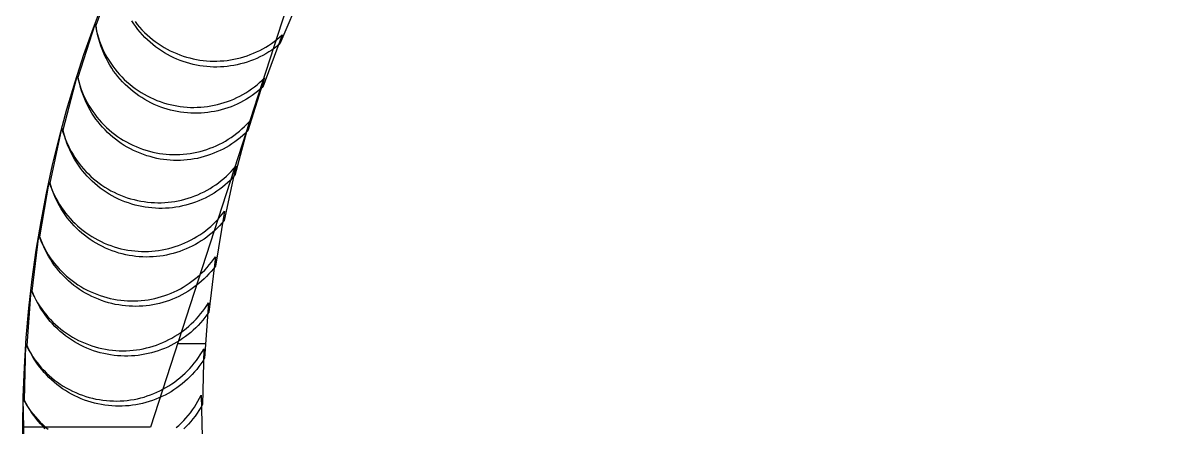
# Model space of a CAD drawing. Header units: metres. Extents: x -10.4 to 10.4, y -10.4 to 10.4.
# Drawn here: x -10.44 to -0.1, y 0 to 3.63 of the extents above; entities that cross this region are included whole.
import ezdxf

# ---------------------------------------------------------------- set-up
doc = ezdxf.new("R2010")
doc.units = ezdxf.units.M
for name, color, linetype in [('OBSERVED_CIRCULAR_SCAN', 3, 'Continuous'), ('SCAN_FOOTPRINTS', 5, 'Continuous'), ('TANK_BOUNDARY', 7, 'Continuous')]:
    doc.layers.add(name, color=color, linetype=linetype)

msp = doc.modelspace()

# ---------------------------------------------------------------- linework, layer by layer
at = {"layer": 'OBSERVED_CIRCULAR_SCAN'}
for p, q in [((-7.519, 5.463), (-9.294, 0)), ((-8.546, 2.246), (-8.564, 2.246)), ((-8.797, 0.749), (-9.051, 0.749)), ((-9.294, 0), (-10.431, 0))]:
    msp.add_line(p, q, dxfattribs=at)
at = {"layer": 'SCAN_FOOTPRINTS'}
for points in [[(-9.431, 3.645), (-9.412, 3.62), (-9.391, 3.595), (-9.37, 3.572), (-9.347, 3.549), (-9.324, 3.527), (-9.3, 3.506), (-9.276, 3.486), (-9.251, 3.467), (-9.225, 3.448), (-9.198, 3.431), (-9.171, 3.414), (-9.143, 3.399), (-9.115, 3.384), (-9.087, 3.37), (-9.057, 3.358), (-9.028, 3.346), (-8.999, 3.336), (-8.969, 3.327), (-8.94, 3.319), (-8.91, 3.311), (-8.879, 3.305), (-8.849, 3.3), (-8.819, 3.296), (-8.788, 3.293), (-8.757, 3.291), (-8.726, 3.29), (-8.696, 3.29), (-8.665, 3.292), (-8.634, 3.294), (-8.604, 3.297), (-8.573, 3.302), (-8.543, 3.307), (-8.513, 3.313), (-8.483, 3.321), (-8.453, 3.329), (-8.424, 3.339), (-8.395, 3.349), (-8.366, 3.361), (-8.338, 3.373), (-8.31, 3.387), (-8.283, 3.401), (-8.256, 3.416), (-8.23, 3.432), (-8.205, 3.449), (-8.179, 3.467), (-8.155, 3.486), (-8.131, 3.506), (-8.108, 3.526), (-8.282, 3.057), (-8.282, 3.057), (-8.305, 3.037), (-8.329, 3.017), (-8.353, 2.998), (-8.378, 2.98), (-8.404, 2.963), (-8.43, 2.947), (-8.457, 2.932), (-8.484, 2.918), (-8.512, 2.904), (-8.54, 2.892), (-8.568, 2.88), (-8.597, 2.87), (-8.627, 2.86), (-8.656, 2.852), (-8.686, 2.844), (-8.716, 2.838), (-8.747, 2.833), (-8.777, 2.828), (-8.808, 2.825), (-8.838, 2.823), (-8.869, 2.822), (-8.9, 2.821), (-8.931, 2.822), (-8.961, 2.824), (-8.992, 2.827), (-9.023, 2.831), (-9.053, 2.836), (-9.083, 2.843), (-9.113, 2.85), (-9.143, 2.858), (-9.172, 2.867), (-9.201, 2.877), (-9.231, 2.889), (-9.26, 2.901), (-9.289, 2.915), (-9.317, 2.93), (-9.345, 2.945), (-9.372, 2.962), (-9.398, 2.979), (-9.424, 2.998), (-9.449, 3.017), (-9.474, 3.037), (-9.498, 3.058), (-9.521, 3.08), (-9.543, 3.103), (-9.564, 3.127), (-9.585, 3.151), (-9.605, 3.176), (-9.624, 3.201), (-9.641, 3.228), (-9.658, 3.254), (-9.674, 3.282), (-9.689, 3.31), (-9.703, 3.338), (-9.716, 3.367), (-9.728, 3.397), (-9.739, 3.427), (-9.749, 3.457), (-9.758, 3.487), (-9.766, 3.518), (-9.772, 3.549), (-9.778, 3.581), (-9.782, 3.612), (-9.609, 4.081)], [(-7.933, 3.905), (-8.128, 3.445), (-8.128, 3.445), (-8.152, 3.425), (-8.177, 3.407), (-8.202, 3.389), (-8.228, 3.373), (-8.254, 3.357), (-8.281, 3.342), (-8.309, 3.328), (-8.337, 3.315), (-8.365, 3.303), (-8.394, 3.292), (-8.423, 3.282), (-8.452, 3.273), (-8.482, 3.265), (-8.512, 3.258), (-8.542, 3.252), (-8.572, 3.247), (-8.603, 3.243), (-8.634, 3.24), (-8.664, 3.238), (-8.695, 3.237), (-8.726, 3.237), (-8.757, 3.239), (-8.787, 3.241), (-8.818, 3.244), (-8.849, 3.249), (-8.879, 3.254), (-8.909, 3.261), (-8.939, 3.268), (-8.968, 3.277), (-8.998, 3.286), (-9.027, 3.297), (-9.055, 3.309), (-9.084, 3.321), (-9.113, 3.335), (-9.141, 3.35), (-9.168, 3.366), (-9.195, 3.383), (-9.221, 3.401), (-9.247, 3.42), (-9.272, 3.439), (-9.296, 3.46), (-9.32, 3.481), (-9.343, 3.504), (-9.365, 3.527), (-9.386, 3.55), (-9.406, 3.575), (-9.425, 3.6), (-9.444, 3.626), (-9.462, 3.652)], [(-10.239, -0.016), (-10.262, 0.007), (-10.283, 0.03), (-10.304, 0.054), (-10.324, 0.079), (-10.343, 0.104), (-10.362, 0.13), (-10.379, 0.157), (-10.395, 0.184), (-10.411, 0.212), (-10.425, 0.24), (-10.413, 0.74), (-10.413, 0.74), (-10.399, 0.712), (-10.384, 0.684), (-10.367, 0.657), (-10.35, 0.63), (-10.332, 0.604), (-10.313, 0.579), (-10.292, 0.554), (-10.272, 0.53), (-10.25, 0.507), (-10.227, 0.484), (-10.204, 0.463), (-10.18, 0.442), (-10.155, 0.422), (-10.13, 0.403), (-10.104, 0.385), (-10.077, 0.368), (-10.05, 0.351), (-10.022, 0.336), (-9.993, 0.322), (-9.964, 0.309), (-9.935, 0.296), (-9.905, 0.285), (-9.875, 0.275), (-9.845, 0.266), (-9.814, 0.258), (-9.783, 0.251), (-9.752, 0.246), (-9.72, 0.241), (-9.689, 0.237), (-9.657, 0.235), (-9.625, 0.234), (-9.594, 0.233), (-9.564, 0.234), (-9.533, 0.236), (-9.502, 0.239), (-9.472, 0.243), (-9.441, 0.248), (-9.411, 0.254), (-9.381, 0.261), (-9.351, 0.269), (-9.322, 0.279), (-9.293, 0.289), (-9.264, 0.3), (-9.236, 0.312), (-9.208, 0.325), (-9.181, 0.339), (-9.154, 0.354), (-9.127, 0.37), (-9.101, 0.387), (-9.076, 0.404), (-9.052, 0.423), (-9.028, 0.442), (-9.004, 0.462), (-8.982, 0.483), (-8.96, 0.505), (-8.939, 0.527), (-8.918, 0.55), (-8.899, 0.574), (-8.88, 0.598), (-8.862, 0.624), (-8.845, 0.649), (-8.829, 0.675), (-8.814, 0.702), (-8.826, 0.202), (-8.826, 0.202), (-8.841, 0.176), (-8.857, 0.149), (-8.874, 0.124), (-8.892, 0.099), (-8.911, 0.074), (-8.93, 0.05), (-8.95, 0.027), (-8.972, 0.005), (-8.993, -0.017)], [(-10.425, -0.252), (-10.437, 0.247), (-10.437, 0.247), (-10.421, 0.22), (-10.404, 0.193), (-10.387, 0.166), (-10.368, 0.14), (-10.349, 0.115), (-10.328, 0.091), (-10.307, 0.067), (-10.285, 0.044), (-10.262, 0.022), (-10.239, 0.001), (-10.214, -0.02)], [(-9.061, -0.005), (-9.038, 0.015), (-9.016, 0.036), (-8.994, 0.058), (-8.974, 0.081), (-8.954, 0.104), (-8.934, 0.128), (-8.916, 0.153), (-8.898, 0.178), (-8.882, 0.204), (-8.866, 0.231), (-8.851, 0.258), (-8.837, 0.285), (-8.825, -0.215)]]:
    msp.add_lwpolyline(points, dxfattribs=at)
for points in [[(-8.417, 2.663), (-8.439, 2.641), (-8.462, 2.62), (-8.485, 2.601), (-8.509, 2.581), (-8.534, 2.563), (-8.56, 2.546), (-8.586, 2.529), (-8.612, 2.514), (-8.639, 2.499), (-8.667, 2.485), (-8.695, 2.473), (-8.723, 2.461), (-8.752, 2.45), (-8.781, 2.44), (-8.811, 2.431), (-8.841, 2.423), (-8.871, 2.416), (-8.901, 2.411), (-8.931, 2.406), (-8.962, 2.402), (-8.992, 2.4), (-9.023, 2.398), (-9.054, 2.397), (-9.085, 2.398), (-9.116, 2.399), (-9.146, 2.402), (-9.177, 2.406), (-9.207, 2.41), (-9.237, 2.416), (-9.268, 2.423), (-9.297, 2.431), (-9.327, 2.439), (-9.357, 2.45), (-9.387, 2.461), (-9.416, 2.473), (-9.445, 2.486), (-9.473, 2.501), (-9.501, 2.516), (-9.529, 2.532), (-9.555, 2.549), (-9.581, 2.567), (-9.607, 2.587), (-9.632, 2.606), (-9.656, 2.627), (-9.679, 2.649), (-9.701, 2.671), (-9.723, 2.695), (-9.744, 2.719), (-9.764, 2.743), (-9.783, 2.769), (-9.801, 2.795), (-9.819, 2.821), (-9.835, 2.849), (-9.85, 2.876), (-9.865, 2.905), (-9.878, 2.934), (-9.89, 2.963), (-9.902, 2.993), (-9.912, 3.023), (-9.921, 3.053), (-9.929, 3.084), (-9.936, 3.115), (-9.942, 3.146), (-9.791, 3.623), (-9.791, 3.623), (-9.785, 3.592), (-9.778, 3.561), (-9.77, 3.53), (-9.761, 3.499), (-9.75, 3.469), (-9.739, 3.44), (-9.727, 3.41), (-9.714, 3.381), (-9.699, 3.353), (-9.684, 3.325), (-9.667, 3.298), (-9.65, 3.271), (-9.632, 3.245), (-9.613, 3.22), (-9.593, 3.195), (-9.572, 3.171), (-9.55, 3.148), (-9.528, 3.126), (-9.504, 3.104), (-9.48, 3.083), (-9.456, 3.063), (-9.43, 3.044), (-9.404, 3.026), (-9.377, 3.009), (-9.35, 2.993), (-9.322, 2.977), (-9.294, 2.963), (-9.265, 2.95), (-9.236, 2.937), (-9.206, 2.926), (-9.176, 2.916), (-9.146, 2.907), (-9.116, 2.9), (-9.086, 2.893), (-9.056, 2.887), (-9.026, 2.882), (-8.995, 2.879), (-8.964, 2.876), (-8.934, 2.874), (-8.903, 2.874), (-8.872, 2.875), (-8.841, 2.876), (-8.811, 2.879), (-8.78, 2.883), (-8.75, 2.887), (-8.719, 2.893), (-8.689, 2.9), (-8.66, 2.908), (-8.63, 2.917), (-8.601, 2.926), (-8.572, 2.937), (-8.544, 2.949), (-8.516, 2.962), (-8.488, 2.976), (-8.461, 2.99), (-8.435, 3.006), (-8.409, 3.022), (-8.383, 3.04), (-8.358, 3.058), (-8.334, 3.077), (-8.311, 3.097), (-8.288, 3.118), (-8.266, 3.139), (-8.417, 2.663)], [(-8.533, 2.262), (-8.554, 2.24), (-8.576, 2.218), (-8.599, 2.197), (-8.622, 2.177), (-8.646, 2.157), (-8.67, 2.139), (-8.696, 2.121), (-8.721, 2.104), (-8.748, 2.088), (-8.775, 2.073), (-8.802, 2.059), (-8.83, 2.046), (-8.858, 2.034), (-8.887, 2.023), (-8.916, 2.012), (-8.945, 2.003), (-8.975, 1.995), (-9.005, 1.988), (-9.035, 1.981), (-9.065, 1.976), (-9.096, 1.972), (-9.126, 1.969), (-9.157, 1.967), (-9.188, 1.966), (-9.219, 1.966), (-9.249, 1.967), (-9.28, 1.97), (-9.311, 1.973), (-9.341, 1.977), (-9.372, 1.983), (-9.402, 1.989), (-9.432, 1.996), (-9.462, 2.005), (-9.492, 2.015), (-9.522, 2.026), (-9.552, 2.038), (-9.581, 2.05), (-9.609, 2.064), (-9.637, 2.079), (-9.665, 2.095), (-9.692, 2.112), (-9.718, 2.13), (-9.744, 2.149), (-9.769, 2.168), (-9.793, 2.189), (-9.817, 2.21), (-9.839, 2.232), (-9.861, 2.255), (-9.883, 2.279), (-9.903, 2.304), (-9.922, 2.329), (-9.941, 2.355), (-9.958, 2.381), (-9.975, 2.408), (-9.991, 2.436), (-10.006, 2.464), (-10.019, 2.493), (-10.032, 2.522), (-10.044, 2.551), (-10.054, 2.581), (-10.064, 2.612), (-10.072, 2.642), (-10.079, 2.673), (-9.951, 3.156), (-9.951, 3.156), (-9.944, 3.125), (-9.935, 3.095), (-9.926, 3.064), (-9.915, 3.035), (-9.903, 3.005), (-9.891, 2.976), (-9.877, 2.947), (-9.862, 2.919), (-9.847, 2.891), (-9.83, 2.864), (-9.812, 2.838), (-9.794, 2.812), (-9.774, 2.787), (-9.754, 2.762), (-9.733, 2.739), (-9.711, 2.716), (-9.688, 2.693), (-9.665, 2.672), (-9.64, 2.652), (-9.615, 2.632), (-9.59, 2.613), (-9.563, 2.595), (-9.537, 2.578), (-9.509, 2.563), (-9.481, 2.548), (-9.452, 2.534), (-9.423, 2.521), (-9.394, 2.509), (-9.364, 2.498), (-9.334, 2.488), (-9.303, 2.48), (-9.273, 2.472), (-9.243, 2.466), (-9.213, 2.46), (-9.182, 2.456), (-9.152, 2.453), (-9.121, 2.451), (-9.09, 2.45), (-9.059, 2.449), (-9.029, 2.45), (-8.998, 2.452), (-8.967, 2.455), (-8.937, 2.46), (-8.906, 2.465), (-8.876, 2.471), (-8.846, 2.478), (-8.817, 2.486), (-8.787, 2.496), (-8.758, 2.506), (-8.73, 2.517), (-8.701, 2.529), (-8.673, 2.542), (-8.646, 2.556), (-8.619, 2.571), (-8.593, 2.587), (-8.567, 2.604), (-8.542, 2.622), (-8.517, 2.641), (-8.493, 2.66), (-8.47, 2.68), (-8.448, 2.701), (-8.426, 2.723), (-8.405, 2.745), (-8.533, 2.262)], [(-8.63, 1.857), (-8.65, 1.833), (-8.671, 1.81), (-8.693, 1.788), (-8.715, 1.767), (-8.738, 1.747), (-8.762, 1.727), (-8.786, 1.708), (-8.811, 1.69), (-8.837, 1.673), (-8.863, 1.657), (-8.889, 1.641), (-8.917, 1.627), (-8.944, 1.613), (-8.972, 1.601), (-9.001, 1.589), (-9.03, 1.578), (-9.059, 1.569), (-9.089, 1.56), (-9.118, 1.553), (-9.148, 1.546), (-9.179, 1.54), (-9.209, 1.536), (-9.24, 1.533), (-9.27, 1.53), (-9.301, 1.529), (-9.332, 1.528), (-9.363, 1.529), (-9.394, 1.531), (-9.424, 1.534), (-9.455, 1.538), (-9.485, 1.543), (-9.515, 1.549), (-9.546, 1.556), (-9.577, 1.564), (-9.607, 1.574), (-9.637, 1.584), (-9.667, 1.596), (-9.696, 1.608), (-9.725, 1.622), (-9.753, 1.637), (-9.781, 1.652), (-9.808, 1.669), (-9.834, 1.686), (-9.86, 1.705), (-9.886, 1.724), (-9.91, 1.744), (-9.934, 1.765), (-9.957, 1.787), (-9.979, 1.81), (-10.001, 1.833), (-10.021, 1.858), (-10.041, 1.882), (-10.06, 1.908), (-10.078, 1.934), (-10.095, 1.961), (-10.111, 1.989), (-10.126, 2.017), (-10.14, 2.045), (-10.153, 2.074), (-10.165, 2.104), (-10.176, 2.133), (-10.186, 2.164), (-10.194, 2.194), (-10.089, 2.683), (-10.089, 2.683), (-10.08, 2.652), (-10.07, 2.622), (-10.059, 2.592), (-10.047, 2.563), (-10.034, 2.534), (-10.02, 2.505), (-10.005, 2.477), (-9.989, 2.45), (-9.972, 2.423), (-9.954, 2.397), (-9.935, 2.371), (-9.916, 2.346), (-9.895, 2.322), (-9.874, 2.299), (-9.851, 2.276), (-9.828, 2.254), (-9.805, 2.233), (-9.78, 2.213), (-9.755, 2.193), (-9.729, 2.175), (-9.702, 2.157), (-9.675, 2.141), (-9.648, 2.125), (-9.619, 2.111), (-9.591, 2.097), (-9.561, 2.084), (-9.532, 2.073), (-9.502, 2.062), (-9.472, 2.053), (-9.441, 2.045), (-9.41, 2.037), (-9.38, 2.031), (-9.349, 2.027), (-9.319, 2.023), (-9.288, 2.02), (-9.257, 2.018), (-9.227, 2.017), (-9.196, 2.017), (-9.165, 2.019), (-9.134, 2.021), (-9.104, 2.025), (-9.073, 2.029), (-9.043, 2.035), (-9.013, 2.041), (-8.983, 2.049), (-8.953, 2.058), (-8.924, 2.067), (-8.895, 2.078), (-8.867, 2.089), (-8.839, 2.102), (-8.811, 2.115), (-8.784, 2.13), (-8.757, 2.145), (-8.731, 2.162), (-8.705, 2.179), (-8.68, 2.197), (-8.656, 2.216), (-8.632, 2.235), (-8.61, 2.256), (-8.587, 2.277), (-8.566, 2.299), (-8.545, 2.322), (-8.525, 2.345), (-8.63, 1.857)], [(-8.709, 1.447), (-8.727, 1.423), (-8.747, 1.399), (-8.768, 1.376), (-8.789, 1.354), (-8.811, 1.332), (-8.833, 1.311), (-8.857, 1.291), (-8.881, 1.272), (-8.906, 1.254), (-8.931, 1.236), (-8.957, 1.22), (-8.983, 1.204), (-9.01, 1.189), (-9.038, 1.175), (-9.066, 1.162), (-9.094, 1.15), (-9.123, 1.139), (-9.152, 1.129), (-9.182, 1.12), (-9.211, 1.112), (-9.241, 1.105), (-9.271, 1.099), (-9.302, 1.094), (-9.332, 1.091), (-9.363, 1.088), (-9.394, 1.086), (-9.425, 1.085), (-9.455, 1.086), (-9.486, 1.087), (-9.517, 1.09), (-9.547, 1.093), (-9.578, 1.098), (-9.609, 1.103), (-9.64, 1.11), (-9.671, 1.118), (-9.701, 1.127), (-9.732, 1.137), (-9.761, 1.149), (-9.791, 1.161), (-9.82, 1.174), (-9.848, 1.188), (-9.876, 1.204), (-9.903, 1.22), (-9.93, 1.237), (-9.956, 1.255), (-9.981, 1.274), (-10.006, 1.294), (-10.03, 1.315), (-10.054, 1.337), (-10.076, 1.359), (-10.098, 1.382), (-10.119, 1.406), (-10.139, 1.431), (-10.158, 1.456), (-10.176, 1.482), (-10.193, 1.509), (-10.21, 1.536), (-10.225, 1.564), (-10.239, 1.592), (-10.253, 1.621), (-10.265, 1.651), (-10.276, 1.68), (-10.287, 1.71), (-10.204, 2.203), (-10.204, 2.203), (-10.194, 2.173), (-10.183, 2.144), (-10.171, 2.114), (-10.157, 2.086), (-10.143, 2.057), (-10.127, 2.029), (-10.111, 2.002), (-10.094, 1.975), (-10.076, 1.949), (-10.056, 1.924), (-10.036, 1.899), (-10.015, 1.875), (-9.994, 1.852), (-9.971, 1.83), (-9.948, 1.808), (-9.924, 1.787), (-9.899, 1.767), (-9.874, 1.748), (-9.848, 1.73), (-9.821, 1.713), (-9.794, 1.697), (-9.766, 1.682), (-9.737, 1.667), (-9.708, 1.654), (-9.679, 1.642), (-9.649, 1.631), (-9.619, 1.62), (-9.589, 1.611), (-9.558, 1.603), (-9.527, 1.597), (-9.496, 1.591), (-9.465, 1.586), (-9.435, 1.583), (-9.404, 1.58), (-9.373, 1.579), (-9.342, 1.579), (-9.312, 1.579), (-9.281, 1.581), (-9.25, 1.584), (-9.22, 1.588), (-9.189, 1.593), (-9.159, 1.598), (-9.129, 1.605), (-9.099, 1.613), (-9.07, 1.622), (-9.041, 1.632), (-9.012, 1.643), (-8.984, 1.655), (-8.956, 1.668), (-8.928, 1.682), (-8.901, 1.697), (-8.875, 1.713), (-8.849, 1.729), (-8.823, 1.747), (-8.799, 1.765), (-8.775, 1.784), (-8.751, 1.804), (-8.728, 1.825), (-8.706, 1.847), (-8.685, 1.869), (-8.665, 1.892), (-8.645, 1.916), (-8.626, 1.94), (-8.709, 1.447)], [(-8.767, 1.034), (-8.785, 1.009), (-8.803, 0.984), (-8.823, 0.96), (-8.843, 0.937), (-8.864, 0.914), (-8.886, 0.893), (-8.908, 0.872), (-8.931, 0.851), (-8.955, 0.832), (-8.979, 0.813), (-9.005, 0.795), (-9.03, 0.778), (-9.056, 0.762), (-9.083, 0.747), (-9.111, 0.733), (-9.138, 0.719), (-9.167, 0.707), (-9.195, 0.696), (-9.224, 0.685), (-9.253, 0.676), (-9.283, 0.668), (-9.313, 0.66), (-9.343, 0.654), (-9.374, 0.649), (-9.404, 0.644), (-9.435, 0.641), (-9.465, 0.639), (-9.496, 0.638), (-9.527, 0.638), (-9.558, 0.639), (-9.588, 0.641), (-9.619, 0.644), (-9.651, 0.648), (-9.682, 0.654), (-9.713, 0.66), (-9.744, 0.668), (-9.774, 0.677), (-9.805, 0.686), (-9.835, 0.697), (-9.864, 0.709), (-9.893, 0.722), (-9.922, 0.736), (-9.95, 0.751), (-9.977, 0.767), (-10.004, 0.784), (-10.03, 0.801), (-10.056, 0.82), (-10.081, 0.84), (-10.105, 0.86), (-10.129, 0.882), (-10.152, 0.904), (-10.174, 0.927), (-10.195, 0.95), (-10.215, 0.975), (-10.235, 1), (-10.253, 1.026), (-10.271, 1.052), (-10.288, 1.079), (-10.303, 1.107), (-10.318, 1.135), (-10.332, 1.164), (-10.344, 1.193), (-10.356, 1.223), (-10.297, 1.719), (-10.297, 1.719), (-10.285, 1.69), (-10.273, 1.66), (-10.259, 1.632), (-10.244, 1.604), (-10.229, 1.576), (-10.212, 1.549), (-10.194, 1.522), (-10.176, 1.497), (-10.156, 1.471), (-10.136, 1.447), (-10.115, 1.423), (-10.093, 1.4), (-10.07, 1.378), (-10.047, 1.357), (-10.022, 1.336), (-9.997, 1.317), (-9.972, 1.298), (-9.945, 1.28), (-9.918, 1.263), (-9.891, 1.247), (-9.863, 1.232), (-9.834, 1.218), (-9.805, 1.206), (-9.776, 1.194), (-9.746, 1.183), (-9.715, 1.173), (-9.685, 1.164), (-9.654, 1.157), (-9.623, 1.15), (-9.592, 1.145), (-9.56, 1.141), (-9.529, 1.137), (-9.499, 1.135), (-9.468, 1.134), (-9.437, 1.134), (-9.406, 1.136), (-9.376, 1.138), (-9.345, 1.141), (-9.315, 1.145), (-9.284, 1.15), (-9.254, 1.157), (-9.224, 1.164), (-9.195, 1.173), (-9.165, 1.182), (-9.136, 1.192), (-9.108, 1.204), (-9.079, 1.216), (-9.052, 1.229), (-9.024, 1.244), (-8.998, 1.259), (-8.971, 1.275), (-8.946, 1.292), (-8.92, 1.31), (-8.896, 1.328), (-8.872, 1.348), (-8.849, 1.368), (-8.827, 1.389), (-8.805, 1.411), (-8.784, 1.434), (-8.764, 1.457), (-8.744, 1.481), (-8.726, 1.505), (-8.708, 1.531), (-8.767, 1.034)], [(-8.806, 0.619), (-8.823, 0.593), (-8.84, 0.567), (-8.858, 0.543), (-8.877, 0.518), (-8.897, 0.495), (-8.918, 0.472), (-8.939, 0.45), (-8.961, 0.429), (-8.984, 0.408), (-9.008, 0.388), (-9.032, 0.369), (-9.057, 0.351), (-9.082, 0.334), (-9.108, 0.317), (-9.135, 0.302), (-9.162, 0.287), (-9.19, 0.273), (-9.218, 0.261), (-9.246, 0.249), (-9.275, 0.238), (-9.304, 0.229), (-9.334, 0.22), (-9.364, 0.212), (-9.394, 0.205), (-9.424, 0.2), (-9.454, 0.195), (-9.485, 0.191), (-9.516, 0.189), (-9.546, 0.187), (-9.577, 0.187), (-9.608, 0.187), (-9.639, 0.189), (-9.67, 0.192), (-9.702, 0.196), (-9.733, 0.201), (-9.765, 0.207), (-9.795, 0.214), (-9.826, 0.223), (-9.856, 0.232), (-9.887, 0.242), (-9.916, 0.254), (-9.945, 0.267), (-9.974, 0.28), (-10.002, 0.295), (-10.03, 0.31), (-10.057, 0.327), (-10.084, 0.344), (-10.11, 0.363), (-10.135, 0.382), (-10.159, 0.402), (-10.183, 0.423), (-10.206, 0.445), (-10.228, 0.468), (-10.25, 0.491), (-10.271, 0.516), (-10.29, 0.541), (-10.309, 0.566), (-10.327, 0.592), (-10.344, 0.619), (-10.36, 0.647), (-10.375, 0.675), (-10.389, 0.703), (-10.402, 0.732), (-10.367, 1.231), (-10.367, 1.231), (-10.354, 1.202), (-10.34, 1.173), (-10.325, 1.145), (-10.309, 1.118), (-10.292, 1.091), (-10.274, 1.065), (-10.255, 1.039), (-10.235, 1.014), (-10.215, 0.99), (-10.193, 0.967), (-10.171, 0.944), (-10.148, 0.922), (-10.124, 0.901), (-10.099, 0.881), (-10.074, 0.862), (-10.048, 0.843), (-10.022, 0.826), (-9.995, 0.809), (-9.967, 0.793), (-9.939, 0.779), (-9.91, 0.765), (-9.881, 0.753), (-9.851, 0.741), (-9.821, 0.731), (-9.791, 0.721), (-9.76, 0.713), (-9.729, 0.706), (-9.698, 0.7), (-9.667, 0.695), (-9.635, 0.691), (-9.603, 0.688), (-9.573, 0.686), (-9.542, 0.686), (-9.511, 0.686), (-9.48, 0.688), (-9.45, 0.69), (-9.419, 0.694), (-9.389, 0.698), (-9.358, 0.704), (-9.328, 0.711), (-9.298, 0.718), (-9.269, 0.727), (-9.24, 0.737), (-9.211, 0.748), (-9.182, 0.76), (-9.154, 0.772), (-9.127, 0.786), (-9.1, 0.8), (-9.073, 0.816), (-9.047, 0.832), (-9.021, 0.85), (-8.997, 0.868), (-8.972, 0.887), (-8.949, 0.907), (-8.926, 0.927), (-8.904, 0.949), (-8.882, 0.971), (-8.862, 0.994), (-8.842, 1.017), (-8.823, 1.041), (-8.805, 1.066), (-8.787, 1.092), (-8.771, 1.118), (-8.806, 0.619)]]:
    msp.add_lwpolyline(points, close=True, dxfattribs=at)
at = {"layer": 'TANK_BOUNDARY'}
msp.add_circle((0, 0), 10.44, dxfattribs=at)

doc.saveas('drawing.dxf')
